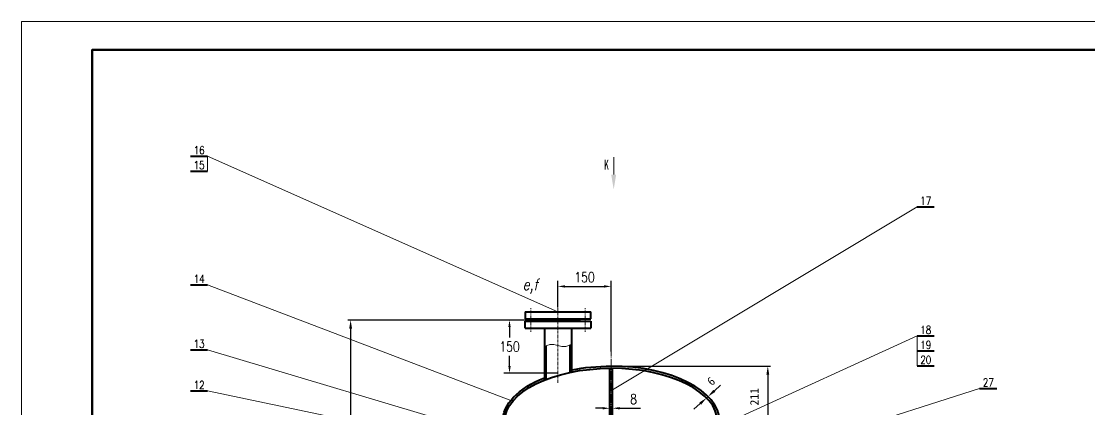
# Model space of a CAD drawing. Extents: x 371 to 12807, y -1551 to 3910.
# Drawn here: x 6079 to 9093, y 2815 to 3910 of the extents above; entities that cross this region are included whole.
import ezdxf
from ezdxf.enums import TextEntityAlignment as Align

# ---------------------------------------------------------------- set-up
doc = ezdxf.new("R2010")
doc.units = 0
doc.header["$LTSCALE"] = 10
doc.header["$PDMODE"] = 1
doc.linetypes.add('ZXX-L', pattern=[3.28, 2.5, -0.3, 0.18, -0.3])
doc.linetypes.add('ZXX-S', pattern=[1.27, 0.75, -0.2, 0.12, -0.2])
doc.layers.get('Defpoints').update_dxf_attribs({"linetype": 'CONTINUOUS'})
doc.layers.add('7标注层', color=4, linetype='CONTINUOUS')
for name, color, linetype, lineweight in [('A 粗实线', 1, 'CONTINUOUS', 40), ('B 细实线', 7, 'CONTINUOUS', 18), ('C 文 字', 2, 'CONTINUOUS', 20), ('D 短中心线', 3, 'ZXX-S', 18), ('E 长中心线', 3, 'ZXX-L', 18), ('J 标注尺寸', 2, 'CONTINUOUS', 18)]:
    doc.layers.add(name, color=color, linetype=linetype, lineweight=lineweight)
doc.styles.add('ITALICT', font='ITALICT.shx', dxfattribs={"width": 0.7})
doc.styles.add('ROMANC', font='romanc', dxfattribs={"width": 0.7, "height": 6})
doc.styles.get("Standard").update_dxf_attribs({"font": 'SIMFANG.TTF'})
doc.styles.add('TH_GBDIM', font='romans.shx', dxfattribs={"width": 0.8, "bigfont": 'gbcbig.shx'})
doc.styles.add('标题中文', font='SIMFANG.TTF', dxfattribs={"width": 0.7})
doc.dimstyles.new('TH_GBDIM', dxfattribs={"dimscale": 8, "dimtxt": 3.5, "dimasz": 2.5, "dimexe": 2, "dimexo": 0, "dimgap": 1.5, "dimtad": 1, "dimtih": 1, "dimtoh": 1, "dimdec": 1, "dimzin": 0, "dimdsep": 46, "dimtxsty": 'TH_GBDIM', "dimcen": 2.5, "dimclrd": 130, "dimclre": 130, "dimclrt": 3, "dimadec": 0, "dimazin": 2, "dimtfac": 0.714286, "dimtdec": 1, "dimtmove": 0, "dimatfit": 3, "dimfxl": 0, "dimtolj": 1, "dimtzin": 0, "dimlwd": -1, "dimlwe": -1, "dimarcsym": 0})
doc.dimstyles.new('通用标注4.0', dxfattribs={"dimscale": 8, "dimtxt": 3, "dimasz": 3, "dimexe": 1, "dimexo": 0, "dimgap": 1, "dimtad": 1, "dimdec": 0, "dimzin": 0, "dimdsep": 46, "dimtxsty": 'Standard', "dimcen": 0, "dimadec": 0, "dimazin": 0, "dimtfac": 0.375, "dimtdec": 0, "dimtmove": 2, "dimatfit": 3, "dimfxl": 0, "dimtzin": 0, "dimarcsym": 0})

# ---------------------------------------------------------------- blocks, each defined once
blk = doc.blocks.new('*D41')
at = {"layer": 'C 文 字', "color": 0, "lineweight": -2}
for p, q in [((8034, 2868.1), (8051.8, 2884.2)), ((8016.5, 2843.2), (8006.6, 2854.1)), ((8020.7, 2847), (8010.8, 2857.9)), ((8012, 2848.2), (8016.2, 2852)), ((7994.2, 2832.1), (7976.4, 2816))]:
    blk.add_line(p, q, dxfattribs=at)
at = {"layer": 'C 文 字', "color": 0}
for points in [[(8031.3, 2871.1), (8036.7, 2865.1), (8016.2, 2852)], [(7991.5, 2835), (7996.8, 2829.1), (8012, 2848.2)]]:
    blk.add_solid(points, dxfattribs=at)
at = {"layer": 'Defpoints', "color": 0}
for p in [(8016.2, 2852), (8016.5, 2843.2), (8020.7, 2847)]:
    blk.add_point(p, dxfattribs=at)
at = {"layer": 'C 文 字', "color": 0, "insert": (8024.7, 2895.2), "char_height": 24, "attachment_point": 5, "rotation": 42.1181}
blk.add_mtext('6', dxfattribs=at)
blk = doc.blocks.new('*D45')
at = {"layer": 'C 文 字', "color": 0, "lineweight": -2}
for p, q in [((7742.8, 2937.7), (8192.8, 2937.7)), ((8184.8, 2913.7), (8184.8, 2750.7)), ((8065.1, 2726.7), (8192.8, 2726.7))]:
    blk.add_line(p, q, dxfattribs=at)
at = {"layer": 'C 文 字', "color": 0}
for points in [[(8180.8, 2913.7), (8188.8, 2913.7), (8184.8, 2937.7)], [(8180.8, 2750.7), (8188.8, 2750.7), (8184.8, 2726.7)]]:
    blk.add_solid(points, dxfattribs=at)
at = {"layer": 'Defpoints', "color": 0}
for p in [(7742.8, 2937.7), (8065.1, 2726.7), (8184.8, 2726.7)]:
    blk.add_point(p, dxfattribs=at)
at = {"layer": 'C 文 字', "color": 0, "insert": (8146.8, 2851.3), "char_height": 24, "attachment_point": 5, "rotation": 90}
blk.add_mtext('211', dxfattribs=at)
blk = doc.blocks.new('*D48')
at = {"layer": 'C 文 字', "color": 0, "lineweight": -2}
for p, q in [((7531.8, 3067.7), (7000, 3067.7)), ((7008, 3043.7), (7008, 680.2)), ((7691.8, 656.2), (7000, 656.2))]:
    blk.add_line(p, q, dxfattribs=at)
at = {"layer": 'C 文 字', "color": 0}
for points in [[(7004, 3043.7), (7012, 3043.7), (7008, 3067.7)], [(7004, 680.2), (7012, 680.2), (7008, 656.2)]]:
    blk.add_solid(points, dxfattribs=at)
at = {"layer": 'Defpoints', "color": 0}
for p in [(7531.8, 3067.7), (7008, 656.2), (7691.8, 656.2)]:
    blk.add_point(p, dxfattribs=at)
at = {"layer": 'C 文 字', "color": 0, "insert": (6988, 1861.9), "char_height": 24, "attachment_point": 5, "rotation": 90}
blk.add_mtext('2411', dxfattribs=at)
blk = doc.blocks.new('*D57')
at = {"layer": '7标注层', "color": 130}
for p, q in [((7738.8, 2818.9), (7738.8, 2834.9)), ((7746.8, 2818.9), (7746.8, 2834.9)), ((7718.8, 2818.9), (7698.8, 2818.9)), ((7738.8, 2818.9), (7746.8, 2818.9)), ((7766.8, 2818.9), (7825.7, 2818.9))]:
    blk.add_line(p, q, dxfattribs=at)
for points in [[(7718.8, 2822.3), (7718.8, 2815.6), (7738.8, 2818.9)], [(7766.8, 2822.3), (7766.8, 2815.6), (7746.8, 2818.9)]]:
    blk.add_solid(points, dxfattribs=at)
at = {"layer": 'Defpoints', "color": 0}
for p in [(7738.8, 2818.9), (7746.8, 2818.9), (7746.8, 2818.9)]:
    blk.add_point(p, dxfattribs=at)
at = {"layer": '7标注层', "color": 3, "insert": (7806.3, 2844.9), "char_height": 28, "attachment_point": 5, "style": 'TH_GBDIM'}
blk.add_mtext('\\A1;8{}{}', dxfattribs=at)
blk = doc.blocks.new('*D60')
at = {"layer": '7标注层', "color": 130}
for p, q in [((7531.8, 3067.7), (7440.2, 3067.7)), ((7456.2, 3047.7), (7456.2, 3018.7)), ((7456.2, 2937.7), (7456.2, 2966.7)), ((7592.8, 2917.7), (7440.2, 2917.7))]:
    blk.add_line(p, q, dxfattribs=at)
for points in [[(7452.9, 3047.7), (7459.5, 3047.7), (7456.2, 3067.7)], [(7452.9, 2937.7), (7459.5, 2937.7), (7456.2, 2917.7)]]:
    blk.add_solid(points, dxfattribs=at)
at = {"layer": 'Defpoints', "color": 0}
for p in [(7531.8, 3067.7), (7456.2, 2917.7), (7592.8, 2917.7)]:
    blk.add_point(p, dxfattribs=at)
at = {"layer": '7标注层', "color": 3, "insert": (7456.2, 2992.7), "char_height": 28, "attachment_point": 5, "style": 'TH_GBDIM'}
blk.add_mtext('\\A1;150{}{}', dxfattribs=at)
blk = doc.blocks.new('*D61')
at = {"layer": '7标注层', "color": 130}
for p, q in [((7592.8, 3103.4), (7592.8, 3178.4)), ((7742.8, 2978.5), (7742.8, 3178.4)), ((7612.8, 3162.4), (7722.8, 3162.4))]:
    blk.add_line(p, q, dxfattribs=at)
for points in [[(7612.8, 3165.8), (7612.8, 3159.1), (7592.8, 3162.4)], [(7722.8, 3165.8), (7722.8, 3159.1), (7742.8, 3162.4)]]:
    blk.add_solid(points, dxfattribs=at)
at = {"layer": 'Defpoints', "color": 0}
for p in [(7742.8, 3162.4), (7592.8, 3103.4), (7742.8, 2978.5)]:
    blk.add_point(p, dxfattribs=at)
at = {"layer": '7标注层', "color": 3, "insert": (7667.8, 3188.4), "char_height": 28, "attachment_point": 5, "style": 'TH_GBDIM'}
blk.add_mtext('\\A1;150{}{}', dxfattribs=at)

msp = doc.modelspace()

# ---------------------------------------------------------------- linework, layer by layer
at = {"layer": 'A 粗实线'}
for p, q in [((6556.12, 3529.4), (6604.26, 3529.4)), ((6556.12, 3487.26), (6604.26, 3487.26)), ((8605.87, 3386.9), (8654.01, 3386.9)), ((6556.12, 3166.64), (6604.26, 3166.64)), ((7500.31, 3090.68), (7685.31, 3090.68)), ((7500.31, 3090.68), (7500.31, 3070.68)), ((7685.31, 3070.68), (7685.31, 3090.68)), ((7500.31, 3070.68), (7685.31, 3070.68)), ((7500.31, 3044.68), (7500.31, 3064.68)), ((7500.31, 3064.68), (7685.31, 3064.68)), ((7500.31, 3044.68), (7685.31, 3044.68)), ((7531.81, 3070.68), (7531.81, 3067.68)), ((7531.81, 3067.68), (7653.81, 3067.68)), ((7531.81, 3067.68), (7653.81, 3067.68)), ((7531.81, 3064.68), (7531.81, 3067.68)), ((7554.81, 3044.68), (7554.81, 2898.6)), ((7630.81, 3044.68), (7630.81, 2920.86)), ((7653.81, 3067.68), (7653.81, 3070.68)), ((7653.81, 3067.68), (7653.81, 3064.68)), ((7685.31, 3064.68), (7685.31, 3044.68)), ((8605.87, 3022.84), (8654.01, 3022.84)), ((6556.12, 2983.66), (6604.26, 2983.66)), ((7558.81, 2994.58), (7558.81, 2900.18)), ((7626.81, 2997.11), (7626.81, 2920.04)), ((8605.87, 2980.7), (8654.01, 2980.7)), ((7738.81, 2723.71), (7738.81, 2931.69)), ((7746.81, 2723.71), (7746.81, 2931.69)), ((8605.87, 2938.57), (8654.01, 2938.57)), ((6556.12, 2867.62), (6604.26, 2867.62)), ((8782.37, 2874.96), (8830.51, 2874.96))]:
    msp.add_line(p, q, dxfattribs=at)
at = {"layer": 'A 粗实线', "color": 5, "lineweight": 120}
msp.add_lwpolyline([(6279.21, -762.4), (12727.21, -762.4), (12727.21, 3829.6), (6279.21, 3829.6)], close=True, dxfattribs=at)
at = {"layer": 'A 粗实线', "extrusion": (0, 0, -1)}
for major_axis, ratio, start_param, end_param in [((300, 0), 0.5, 3.1415927, 4.712389), ((306, 0), 0.5098039, 4.3376678, 4.712389), ((306, 0), 0.5098039, 3.1415927, 4.0507902)]:
    msp.add_ellipse((7742.81, 2781.71), major_axis=major_axis, ratio=ratio, start_param=start_param, end_param=end_param, dxfattribs=at)
at = {"layer": 'A 粗实线'}
for major_axis, ratio in [((-306, 0), 0.5098039), ((-300, 0), 0.5)]:
    msp.add_ellipse((7742.81, 2781.71), major_axis=major_axis, ratio=ratio, start_param=3.1415927, end_param=4.712389, dxfattribs=at)
at = {"layer": 'B 细实线'}
for p, q in [((6604.26, 3487.26), (6604.26, 3529.4)), ((7750.07, 3526.96), (7750.07, 3477.65)), ((8605.87, 2980.7), (8605.87, 3022.84)), ((8605.87, 2938.57), (8605.87, 2980.7))]:
    msp.add_line(p, q, dxfattribs=at)
msp.add_lwpolyline([(6079.21, -842.4), (12807.21, -842.4), (12807.21, 3909.6), (6079.21, 3909.6)], close=True, dxfattribs=at)
msp.add_lwpolyline([(7554.81, 2992.68, -0.051394), (7567.95, 2997.83, -0.0747555), (7577.61, 2999.01, -0.0891729), (7592.81, 2995.84, 0.0891729), (7608.01, 2992.68, 0.0747555), (7617.67, 2993.86, 0.051394), (7630.81, 2999.01)], format="xyb", dxfattribs=at)
msp.add_solid([(7743.07, 3477.65), (7757.07, 3477.65), (7750.07, 3435.65)], dxfattribs=at)
at = {"layer": 'C 文 字'}
for p, q in [((7592.81, 3090.68), (6604.26, 3529.4)), ((7746.81, 2870.99), (8605.87, 3386.9)), ((7459.71, 2840.92), (6604.26, 3166.64)), ((8087.81, 2786.44), (8605.87, 3022.84)), ((7377.81, 2752.71), (6604.26, 2983.66)), ((7377.81, 2706.21), (6604.26, 2867.62)), ((8107.81, 2659.71), (8782.37, 2874.96))]:
    msp.add_line(p, q, dxfattribs=at)
at = {"layer": 'D 短中心线'}
for p, q in [((7516.06, 3060.68), (7516.06, 3100.68)), ((7516.06, 3074.68), (7516.06, 3034.68)), ((7592.81, 2890.26), (7592.81, 3103.44)), ((7669.56, 3060.68), (7669.56, 3100.68)), ((7669.56, 3074.68), (7669.56, 3034.68))]:
    msp.add_line(p, q, dxfattribs=at)
at = {"layer": 'E 长中心线'}
msp.add_line((7742.81, 2177.67), (7742.81, 2983.5), dxfattribs=at)

# ---------------------------------------------------------------- texts
at = {"layer": 'C 文 字', "style": 'ROMANC', "width": 0.8}
for s, p in [('16', (6580.71, 3546.34)), ('15', (6580.71, 3504.21)), ('17', (8630.47, 3403.85)), ('14', (6580.71, 3183.59)), ('18', (8630.47, 3039.78)), ('13', (6580.71, 3000.6)), ('19', (8630.47, 2997.65)), ('20', (8630.47, 2955.51)), ('12', (6580.71, 2884.57)), ('27', (8806.97, 2891.91))]:
    msp.add_text(s, height=22.582, dxfattribs=at).set_placement(p, align=Align.MIDDLE)
at = {"layer": 'C 文 字', "style": 'ITALICT', "width": 0.8}
msp.add_text('e,f', height=32, dxfattribs=at).set_placement((7493.33, 3152.26))
at = {"layer": 'J 标注尺寸', "style": '标题中文', "width": 0.7}
msp.add_text('K', height=28, dxfattribs=at).set_placement((7722.97, 3491.3))

# ---------------------------------------------------------------- dimensions: what is measured, and where the dimension line sits
at = {"layer": '7标注层'}
for base, p1, p2, angle, picture, middle in [((7742.81, 3162.44), (7592.81, 3103.44), (7742.81, 2978.5), 180, '*D61', (7667.81, 3188.44)), ((7456.2, 2917.68), (7531.81, 3067.68), (7592.81, 2917.68), 90, '*D60', (7456.2, 2992.68))]:
    dim = msp.add_linear_dim(base=base, p1=p1, p2=p2, angle=angle, text='150{}{}', dimstyle='TH_GBDIM', override={"dimgap": 1.5, "dimtad": 1, "dimjust": 0, "dimse1": 0, "dimse2": 0, "dimsd1": 0, "dimsd2": 0, "dimclrt": 3, "dimtvp": 0}, dxfattribs=at)
    dim.commit()
    dim.dimension.update_dxf_attribs({"geometry": picture, "text_midpoint": middle})
dim = msp.add_linear_dim(base=(7746.81, 2818.94), p1=(7738.81, 2818.94), p2=(7746.81, 2818.94), text='8{}{}', dimstyle='TH_GBDIM', override={"dimgap": 1.5, "dimtad": 1, "dimjust": 0, "dimse1": 0, "dimse2": 0, "dimsd1": 0, "dimsd2": 0, "dimclrt": 3, "dimtvp": 0}, dxfattribs=at)
dim.commit()
dim.dimension.update_dxf_attribs({"geometry": '*D57', "text_midpoint": (7806.27, 2844.94)})
at = {"layer": 'C 文 字'}
dim = msp.add_linear_dim(base=(7008.05, 656.21), p1=(7531.81, 3067.68), p2=(7691.81, 656.21), angle=90, dimstyle='通用标注4.0', dxfattribs=at)
dim.commit()
dim.dimension.update_dxf_attribs({"geometry": '*D48', "text_midpoint": (6988.05, 1861.94)})
for base, p1, p2, angle, picture, middle, dimtype in [((8184.78, 2726.71), (7742.81, 2937.71), (8065.14, 2726.71), 90, '*D45', (8146.81, 2851.33), 160), ((8016.2, 2851.99), (8016.46, 2843.17), (8020.71, 2847.01), 42.11811, '*D41', (8024.66, 2895.16), 161)]:
    dim = msp.add_linear_dim(base=base, p1=p1, p2=p2, angle=angle, dimstyle='通用标注4.0', dxfattribs=at)
    dim.commit()
    dim.dimension.update_dxf_attribs({"geometry": picture, "text_midpoint": middle, "dimtype": dimtype})

doc.saveas('drawing.dxf')
